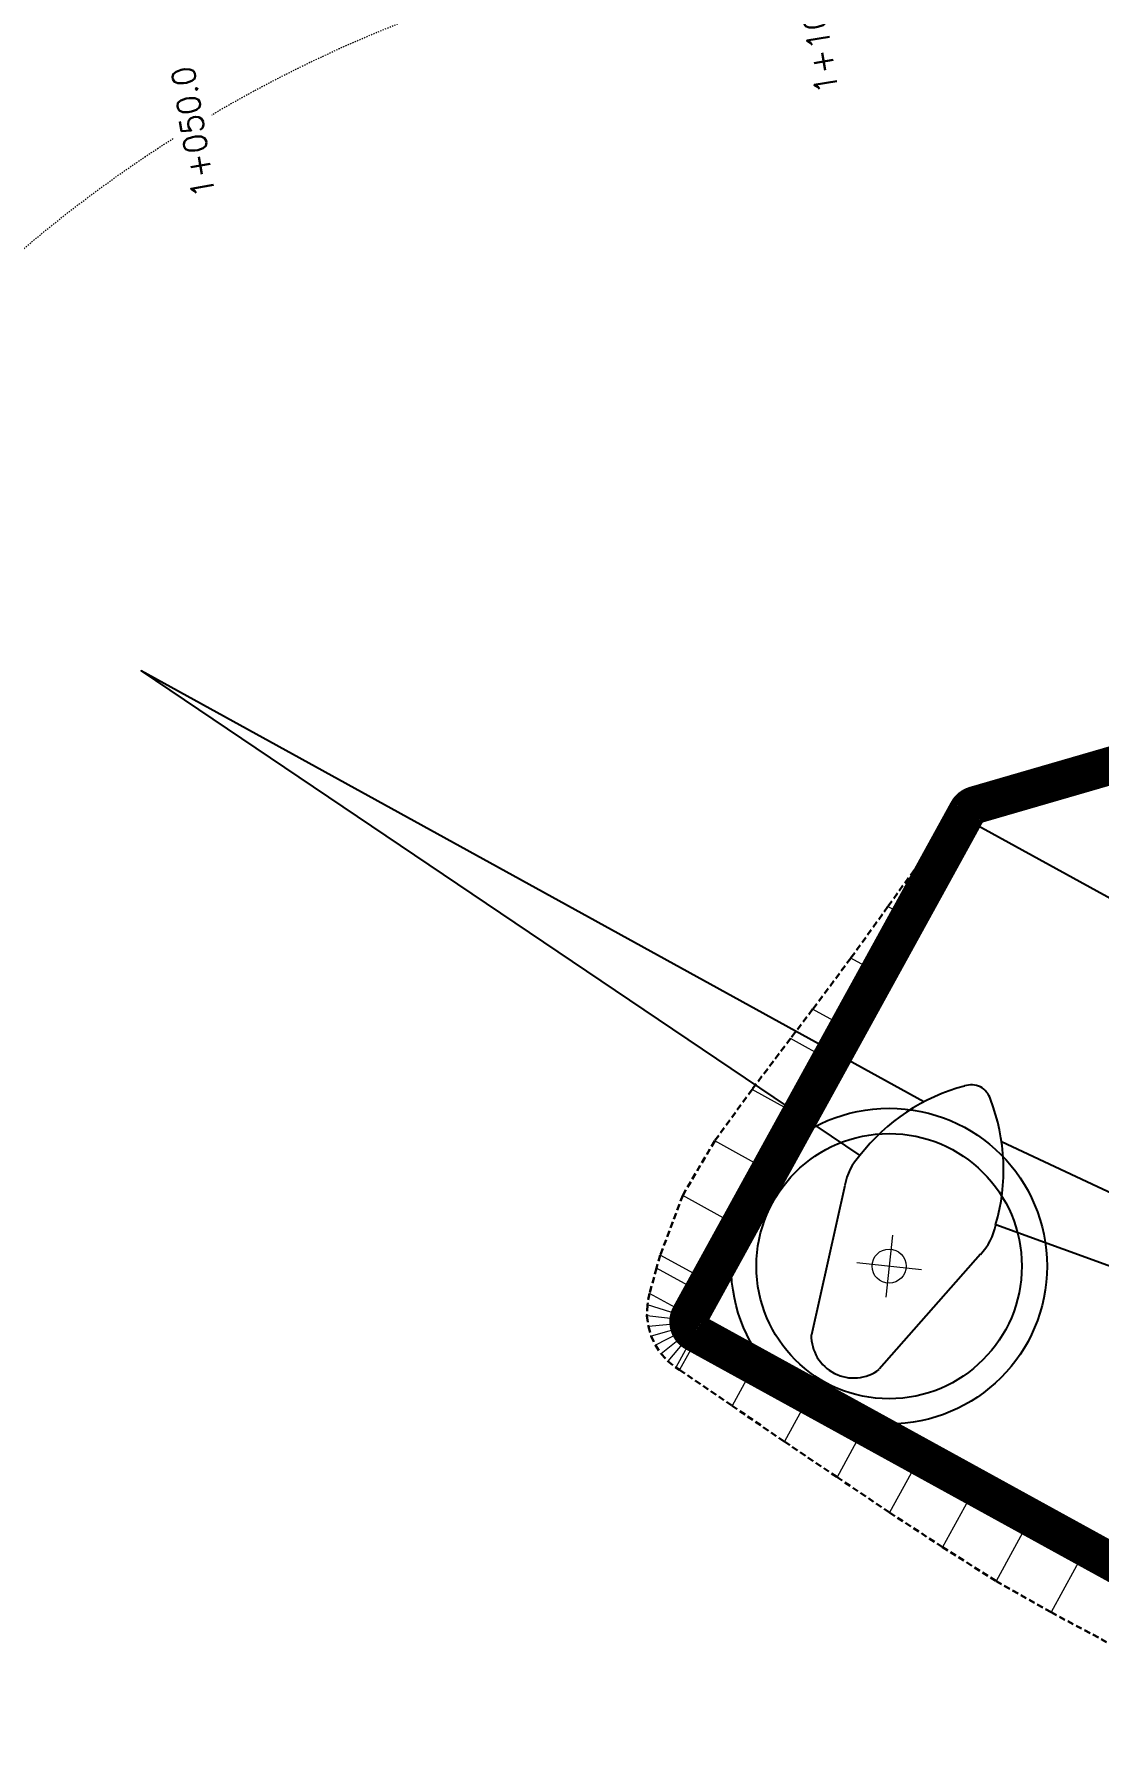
# Model space of a CAD drawing. Header units: metres. Extents: x 544752 to 548977, y 1840603 to 1844608.
# Drawn here: x 548255.7 to 548340, y 1841579.4 to 1841714.5 of the extents above; entities that cross this region are included whole.
import ezdxf

# ---------------------------------------------------------------- set-up
doc = ezdxf.new("R2010")
doc.units = ezdxf.units.M
doc.header["$MEASUREMENT"] = 0
doc.linetypes.add('ACAD_ISO02W100', pattern=[15, 12, -3])
doc.linetypes.add('Anordnung Grundriss$0$GESTRICHELT', pattern=[0.75, 0.5, -0.25])
doc.layers.add('Anordnung Grundriss$0$FBC-Windkraftstandort', color=7, linetype='Continuous')
doc.layers.add('C-ROAD', color=7, linetype='Continuous')
for name, color, linetype, lineweight in [('C-ROAD-CORR', 5, 'Continuous', 0), ('C-ROAD-MARK', 212, 'Continuous', 0), ('C-ROAD-SAMP-TEXT', 11, 'Continuous', 0), ('C-ROAD-STAN', 11, 'Continuous', 0), ('Line5', 5, 'Continuous', 13), ('Line7', 7, 'Continuous', 20), ('Đường', 5, 'ACAD_ISO02W100', 5)]:
    doc.layers.add(name, color=color, linetype=linetype, lineweight=lineweight)

# ---------------------------------------------------------------- blocks, each defined once
blk = doc.blocks.new('TB')
at = {"layer": 'Anordnung Grundriss$0$FBC-Windkraftstandort', "color": 1, "ltscale": 0.2}
for points in [[(-10.82, 8.26), (15.12, 74.06), (-4.2, 8.21)], [(-1.79, 7.15), (7.8, -0.26)], [(-13.55, 1.93), (-43.7, -62.06), (-8.99, -2.86)], [(-6.56, -3.89), (5.41, -5.8)]]:
    blk.add_lwpolyline(points, dxfattribs=at)
for radius in [12.5, 10.5]:
    blk.add_circle((-0.4, 0), radius, dxfattribs=at)
for centre, radius, start, end in [((-7.62, -6.81), 15.4, 77.1765, 114.8722), ((-4.73, 3.7), 4.54, 49.5307, 83.3267), ((-13.57, 5.69), 1.57, 109.7536, 203.5071), ((-0.39, 9.92), 15.4, 198.3885, 236.0841), ((5.26, -2.45), 3.36, 272.6116, 40.6491), ((-6.07, 0.61), 4.54, 229.934, 263.7299)]:
    blk.add_arc(centre, radius, start, end, dxfattribs=at)
at = {"layer": 'Defpoints', "color": 5, "linetype": 'Anordnung Grundriss$0$GESTRICHELT', "lineweight": 5, "ltscale": 0.2}
blk.add_circle((-0.4, 0), 105.73, dxfattribs=at)
at = {"layer": 'Line7', "color": 4, "lineweight": 5}
for p, q in [((-0.52, -2.57), (-0.29, 2.57)), ((-2.87, 0.11), (2.06, -0.11))]:
    blk.add_line(p, q, dxfattribs=at)
at = {"layer": 'Line7', "color": 1}
blk.add_circle((-0.4, 0), 1.35, dxfattribs=at)
blk = doc.blocks.new('FREFEWRFERWF')
at = {"layer": 'Line5', "color": 5}
for p, q in [((-12.76, -0.82), (-14.44, 70.21)), ((-7.21, -0.68), (-8.89, 70.34)), ((-1.67, -0.55), (-3.35, 70.47)), ((-14.24, 0.57), (-11.33, 0.64)), ((-8.7, 0.7), (-5.79, 0.77)), ((-3.36, -0.08), (0, 0)), ((-3.16, 0.83), (-0.25, 0.9)), ((-14.45, -0.34), (-11.09, -0.26)), ((-8.91, -0.21), (-5.54, -0.13))]:
    blk.add_line(p, q, dxfattribs=at)
at = {"layer": 'Line5', "color": 5, "flags": 128}
for points in [[(-14.86, 69.09), (-14.81, 69.18), (-14.74, 69.28), (-14.67, 69.36), (-14.59, 69.44), (-14.5, 69.5), (-14.4, 69.56), (-14.3, 69.61), (-14.19, 69.65), (-14.08, 69.68)], [(-14.08, 69.68), (-14.07, 69.68), (-14.05, 69.68), (-14.03, 69.67), (-14.02, 69.67), (-14, 69.65), (-13.99, 69.64), (-13.98, 69.63), (-13.98, 69.61), (-13.98, 69.59)], [(-13.98, 69.59), (-13.51, 61.84), (-13.08, 54.08), (-12.69, 46.32), (-12.33, 38.56), (-12.01, 30.8), (-11.73, 23.04), (-11.48, 15.27), (-11.26, 7.5), (-11.09, -0.26)], [(-9.32, 69.22), (-9.27, 69.32), (-9.2, 69.41), (-9.13, 69.49), (-9.04, 69.57), (-8.95, 69.64), (-8.86, 69.69), (-8.76, 69.74), (-8.65, 69.78), (-8.54, 69.81)], [(-8.54, 69.81), (-8.52, 69.81), (-8.51, 69.81), (-8.49, 69.8), (-8.47, 69.8), (-8.46, 69.79), (-8.45, 69.77), (-8.44, 69.76), (-8.44, 69.74), (-8.43, 69.72)], [(-8.43, 69.72), (-7.97, 61.97), (-7.54, 54.21), (-7.15, 46.45), (-6.79, 38.69), (-6.47, 30.93), (-6.18, 23.17), (-5.93, 15.4), (-5.72, 7.64), (-5.54, -0.13)], [(-3.78, 69.35), (-3.72, 69.45), (-3.66, 69.54), (-3.58, 69.62), (-3.5, 69.7), (-3.41, 69.77), (-3.31, 69.83), (-3.21, 69.87), (-3.11, 69.91), (-3, 69.94)], [(-3, 69.94), (-2.98, 69.94), (-2.96, 69.94), (-2.95, 69.94), (-2.93, 69.93), (-2.92, 69.92), (-2.91, 69.9), (-2.9, 69.89), (-2.89, 69.87), (-2.89, 69.86)], [(-2.89, 69.86), (-2.43, 62.1), (-2, 54.34), (-1.6, 46.58), (-1.25, 38.82), (-0.93, 31.06), (-0.64, 23.3), (-0.39, 15.53), (-0.18, 7.77), (0, 0)], [(-14.87, 69.05), (-14.9, 62.45), (-14.95, 55.86), (-15.03, 49.26), (-15.12, 42.67), (-15.24, 36.07), (-15.39, 29.48), (-15.56, 22.88), (-15.75, 16.29), (-15.96, 9.7)], [(-14.87, 69.05), (-14.87, 69.05), (-14.87, 69.06), (-14.87, 69.06), (-14.87, 69.07), (-14.87, 69.07), (-14.87, 69.07), (-14.87, 69.08), (-14.87, 69.08), (-14.86, 69.09)], [(-9.33, 69.18), (-9.36, 62.58), (-9.41, 55.99), (-9.48, 49.39), (-9.58, 42.8), (-9.7, 36.2), (-9.85, 29.61), (-10.01, 23.01), (-10.2, 16.42), (-10.42, 9.83)], [(-9.33, 69.18), (-9.33, 69.18), (-9.33, 69.19), (-9.33, 69.19), (-9.33, 69.2), (-9.33, 69.2), (-9.33, 69.21), (-9.33, 69.21), (-9.32, 69.21), (-9.32, 69.22)], [(-3.79, 69.31), (-3.82, 62.71), (-3.87, 56.12), (-3.94, 49.52), (-4.04, 42.93), (-4.16, 36.33), (-4.3, 29.74), (-4.47, 23.14), (-4.66, 16.55), (-4.87, 9.96)], [(-3.79, 69.31), (-3.79, 69.31), (-3.79, 69.32), (-3.79, 69.32), (-3.79, 69.33), (-3.78, 69.33), (-3.78, 69.34), (-3.78, 69.34), (-3.78, 69.35), (-3.78, 69.35)], [(-10.4, 9.69), (-10.4, 9.7), (-10.41, 9.72), (-10.41, 9.73), (-10.41, 9.75), (-10.41, 9.76), (-10.42, 9.78), (-10.42, 9.8), (-10.42, 9.81), (-10.42, 9.83)], [(-4.86, 9.82), (-4.86, 9.83), (-4.86, 9.85), (-4.87, 9.86), (-4.87, 9.88), (-4.87, 9.9), (-4.87, 9.91), (-4.87, 9.93), (-4.87, 9.94), (-4.87, 9.96)], [(-4.86, 9.82), (-4.51, 8.85), (-4.21, 7.88), (-3.94, 6.89), (-3.72, 5.9), (-3.53, 4.9), (-3.38, 3.89), (-3.26, 2.87), (-3.19, 1.85), (-3.16, 0.83)], [(-4.86, 9.82), (-4.56, 8.74), (-4.29, 7.66), (-4.06, 6.57), (-3.86, 5.47), (-3.69, 4.37), (-3.56, 3.26), (-3.46, 2.15), (-3.39, 1.04), (-3.36, -0.08)], [(-15.94, 9.55), (-15.95, 9.57), (-15.95, 9.59), (-15.95, 9.6), (-15.96, 9.62), (-15.96, 9.63), (-15.96, 9.65), (-15.96, 9.67), (-15.96, 9.68), (-15.96, 9.7)], [(-15.94, 9.55), (-15.6, 8.59), (-15.3, 7.62), (-15.03, 6.63), (-14.8, 5.64), (-14.61, 4.63), (-14.46, 3.63), (-14.35, 2.61), (-14.28, 1.59), (-14.24, 0.57)], [(-15.94, 9.55), (-15.64, 8.48), (-15.38, 7.4), (-15.14, 6.31), (-14.95, 5.21), (-14.78, 4.11), (-14.65, 3), (-14.55, 1.89), (-14.48, 0.77), (-14.45, -0.34)], [(-10.4, 9.69), (-10.06, 8.72), (-9.75, 7.75), (-9.49, 6.76), (-9.26, 5.77), (-9.07, 4.77), (-8.92, 3.76), (-8.81, 2.74), (-8.73, 1.72), (-8.7, 0.7)], [(-10.4, 9.69), (-10.1, 8.61), (-9.83, 7.53), (-9.6, 6.44), (-9.4, 5.34), (-9.24, 4.24), (-9.1, 3.13), (-9, 2.02), (-8.94, 0.9), (-8.91, -0.21)]]:
    blk.add_lwpolyline(points, dxfattribs=at)
at = {"layer": 'Line7', "color": 7}
for p, q in [((-10.41, 9.76), (-10.41, 9.76)), ((-10.41, 9.76), (-10.41, 9.76)), ((-10.41, 9.76), (-10.41, 9.76)), ((-5.78, 9.87), (-5.78, 9.87)), ((-5.78, 9.87), (-5.78, 9.87)), ((-5.78, 9.87), (-5.78, 9.87)), ((-4.87, 9.89), (-4.87, 9.89)), ((-4.87, 9.89), (-4.87, 9.89)), ((-4.87, 9.89), (-4.87, 9.89)), ((-0.24, 10), (-0.24, 10)), ((-0.24, 10), (-0.24, 10)), ((-0.24, 10), (-0.24, 10)), ((-15.96, 9.63), (-15.96, 9.63)), ((-15.96, 9.63), (-15.96, 9.63)), ((-15.96, 9.63), (-15.96, 9.63)), ((-11.32, 9.73), (-11.32, 9.73)), ((-11.32, 9.73), (-11.32, 9.73)), ((-11.32, 9.73), (-11.32, 9.73))]:
    blk.add_line(p, q, dxfattribs=at)
blk = doc.blocks.new('RFEWF34RF')
blk.add_lwpolyline([(467558.37, 1441381.47), (467628.37, 1441381.47), (467628.37, 1441366.47), (467558.37, 1441366.47)], close=True)
at = {"xscale": 0.9, "yscale": 0.9714285714285716, "zscale": 0.9714285714285716, "rotation": 268.6444939923905}
blk.add_blockref('FREFEWRFERWF', (467559.27, 1441366.93), dxfattribs=at)
blk = doc.blocks.new('GFERFERF')
blk.add_lwpolyline([(467513.37, 1441358.47), (467628.37, 1441358.47), (467628.37, 1441366.47), (467513.37, 1441366.47)], close=True)
blk = doc.blocks.new('VƯERFEWRFER')
blk.add_lwpolyline([(467558.37, 1441403.47), (467513.37, 1441403.47), (467513.37, 1441358.47), (467558.37, 1441358.47)], close=True)
blk = doc.blocks.new('fcwdăed')
at = {"xscale": -1, "rotation": 19.89216182940478}
for name, p in [('GFERFERF', (1396356.81, 242240.54, -3.32)), ('VƯERFEWRFER', (1396369.4, 242205.74, -3.32)), ('RFEWF34RF', (1396367.36, 242211.39, -3.32))]:
    blk.add_blockref(name, p, dxfattribs=at)
blk = doc.blocks.new('STA')
blk.add_circle((0, 0), 0.036)
blk = doc.blocks.new('PI')
h = blk.add_hatch(color=256)
h.dxf.hatch_style = 1
h.paths.add_polyline_path([(0.011, 0, 1), (-0.011, 0, 1)])
at = {"xscale": 0.3048, "yscale": 0.3048, "zscale": 0.3048}
blk.add_blockref('STA', (0, 0), dxfattribs=at)

msp = doc.modelspace()

# ---------------------------------------------------------------- linework, layer by layer
at = {"layer": 'C-ROAD', "color": 3, "linetype": 'Continuous', "lineweight": 13}
for p, q in [((548329.8, 1841653.34), (548329.6, 1841652.98)), ((548330.2, 1841653.46), (548329.8, 1841653.34)), ((548307.63, 1841613.04), (548307.15, 1841612.16)), ((548307.15, 1841612.16), (548308.03, 1841611.68))]:
    msp.add_line(p, q, dxfattribs=at)
at = {"layer": 'C-ROAD', "color": 1, "linetype": 'ACAD_ISO02W100', "lineweight": 60, "ltscale": 0.1, "const_width": 3, "flags": 128}
for points in [[(548347.21, 1841658.4), (548330.2, 1841653.46)], [(548329.6, 1841652.98), (548318.75, 1841633.25)], [(548318.75, 1841633.25), (548307.63, 1841613.04)], [(548308.03, 1841611.68), (548347.46, 1841589.99)]]:
    msp.add_lwpolyline(points, dxfattribs=at)
at = {"layer": 'C-ROAD', "color": 1, "linetype": 'ACAD_ISO02W100', "lineweight": -3, "ltscale": 0.1, "const_width": 3, "flags": 128}
for points in [[(548330.2, 1841653.46, 0.198912), (548329.6, 1841652.98)], [(548307.63, 1841613.04, 0.414214), (548308.03, 1841611.68)]]:
    msp.add_lwpolyline(points, format="xyb", dxfattribs=at)
at = {"layer": 'C-ROAD-CORR', "color": 160, "linetype": 'Continuous'}
for p, q in [((548339.38, 1841656.12, 526.07), (548339.38, 1841656.15, 526.1)), ((548339.38, 1841656.12, 526.07), (548339.38, 1841656.15, 526.1)), ((548339.38, 1841656.12, 526.07), (548339.38, 1841656.15, 526.1)), ((548339.38, 1841656.12, 526.07), (548339.38, 1841656.15, 526.1)), ((548334.58, 1841654.73, 526.14), (548334.51, 1841654.98, 526.4)), ((548334.58, 1841654.73, 526.14), (548334.51, 1841654.98, 526.4)), ((548334.58, 1841654.73, 526.14), (548334.51, 1841654.98, 526.4)), ((548334.58, 1841654.73, 526.14), (548334.51, 1841654.98, 526.4)), ((548329.6, 1841652.98, 526.22), (548329.09, 1841653.26, 526.8)), ((548329.6, 1841652.98, 526.22), (548329.09, 1841653.26, 526.8)), ((548329.6, 1841652.98, 526.22), (548329.09, 1841653.26, 526.8)), ((548329.6, 1841652.98, 526.22), (548329.09, 1841653.26, 526.8)), ((548329.71, 1841653.14, 526.22), (548329.3, 1841653.48, 526.75)), ((548329.71, 1841653.14, 526.22), (548329.3, 1841653.48, 526.75)), ((548329.71, 1841653.14, 526.22), (548329.3, 1841653.48, 526.75)), ((548329.71, 1841653.14, 526.22), (548329.3, 1841653.48, 526.75)), ((548329.82, 1841653.25, 526.21), (548329.49, 1841653.63, 526.72)), ((548329.82, 1841653.25, 526.21), (548329.49, 1841653.63, 526.72)), ((548329.82, 1841653.25, 526.21), (548329.49, 1841653.63, 526.72)), ((548329.82, 1841653.25, 526.21), (548329.49, 1841653.63, 526.72)), ((548329.85, 1841653.28, 526.21), (548329.54, 1841653.67, 526.71)), ((548329.85, 1841653.28, 526.21), (548329.54, 1841653.67, 526.71)), ((548329.85, 1841653.28, 526.21), (548329.54, 1841653.67, 526.71)), ((548329.85, 1841653.28, 526.21), (548329.54, 1841653.67, 526.71)), ((548330.02, 1841653.38, 526.21), (548329.8, 1841653.81, 526.68)), ((548330.02, 1841653.38, 526.21), (548329.8, 1841653.81, 526.68)), ((548330.02, 1841653.38, 526.21), (548329.8, 1841653.81, 526.68)), ((548330.02, 1841653.38, 526.21), (548329.8, 1841653.81, 526.68)), ((548330.2, 1841653.46, 526.21), (548330.07, 1841653.9, 526.67)), ((548330.2, 1841653.46, 526.21), (548330.07, 1841653.9, 526.67)), ((548330.2, 1841653.46, 526.21), (548330.07, 1841653.9, 526.67)), ((548330.2, 1841653.46, 526.21), (548330.07, 1841653.9, 526.67)), ((548327.36, 1841648.91, 526.31), (548326.25, 1841649.52, 527.58)), ((548327.36, 1841648.91, 526.31), (548326.25, 1841649.52, 527.58)), ((548327.36, 1841648.91, 526.31), (548326.25, 1841649.52, 527.58)), ((548327.36, 1841648.91, 526.31), (548326.25, 1841649.52, 527.58)), ((548324.95, 1841644.52, 526.41), (548323.31, 1841645.42, 528.28)), ((548324.95, 1841644.52, 526.41), (548323.31, 1841645.42, 528.28)), ((548324.95, 1841644.52, 526.41), (548323.31, 1841645.42, 528.28)), ((548324.95, 1841644.52, 526.41), (548323.31, 1841645.42, 528.28)), ((548322.54, 1841640.14, 526.51), (548320.37, 1841641.34, 529)), ((548322.54, 1841640.14, 526.51), (548320.37, 1841641.34, 529)), ((548322.54, 1841640.14, 526.51), (548320.37, 1841641.34, 529)), ((548322.54, 1841640.14, 526.51), (548320.37, 1841641.34, 529)), ((548320.13, 1841635.76, 526.61), (548317.35, 1841637.29, 529.79)), ((548320.13, 1841635.76, 526.61), (548317.35, 1841637.29, 529.79)), ((548320.13, 1841635.76, 526.61), (548317.35, 1841637.29, 529.79)), ((548320.13, 1841635.76, 526.61), (548317.35, 1841637.29, 529.79)), ((548318.75, 1841633.25, 526.67), (548315.6, 1841634.98, 530.27)), ((548318.75, 1841633.25, 526.67), (548315.6, 1841634.98, 530.27)), ((548318.75, 1841633.25, 526.67), (548315.6, 1841634.98, 530.27)), ((548318.75, 1841633.25, 526.67), (548315.6, 1841634.98, 530.27)), ((548316.34, 1841628.87, 526.77), (548312.56, 1841630.95, 531.09)), ((548316.34, 1841628.87, 526.77), (548312.56, 1841630.95, 531.09)), ((548316.34, 1841628.87, 526.77), (548312.56, 1841630.95, 531.09)), ((548316.34, 1841628.87, 526.77), (548312.56, 1841630.95, 531.09)), ((548313.93, 1841624.49, 526.87), (548309.6, 1841626.87, 531.82)), ((548313.93, 1841624.49, 526.87), (548309.6, 1841626.87, 531.82)), ((548313.93, 1841624.49, 526.87), (548309.6, 1841626.87, 531.82)), ((548313.93, 1841624.49, 526.87), (548309.6, 1841626.87, 531.82)), ((548311.52, 1841620.11, 526.97), (548307.07, 1841622.56, 532.06)), ((548311.52, 1841620.11, 526.97), (548307.07, 1841622.56, 532.06)), ((548311.52, 1841620.11, 526.97), (548307.07, 1841622.56, 532.06)), ((548311.52, 1841620.11, 526.97), (548307.07, 1841622.56, 532.06)), ((548308.61, 1841614.82, 527.09), (548305, 1841616.81, 531.22)), ((548308.61, 1841614.82, 527.09), (548305, 1841616.81, 531.22)), ((548308.61, 1841614.82, 527.09), (548305, 1841616.81, 531.22)), ((548308.61, 1841614.82, 527.09), (548305, 1841616.81, 531.22)), ((548309.11, 1841615.73, 527.07), (548305.29, 1841617.83, 531.43)), ((548309.11, 1841615.73, 527.07), (548305.29, 1841617.83, 531.43)), ((548309.11, 1841615.73, 527.07), (548305.29, 1841617.83, 531.43)), ((548309.11, 1841615.73, 527.07), (548305.29, 1841617.83, 531.43)), ((548307.63, 1841613.04, 527.13), (548304.44, 1841614.79, 530.78)), ((548307.63, 1841613.04, 527.13), (548304.44, 1841614.79, 530.78)), ((548307.63, 1841613.04, 527.13), (548304.44, 1841614.79, 530.78)), ((548307.63, 1841613.04, 527.13), (548304.44, 1841614.79, 530.78)), ((548307.51, 1841612.66, 527.14), (548304.24, 1841613.03, 530.43)), ((548307.51, 1841612.66, 527.14), (548304.24, 1841613.03, 530.43)), ((548307.51, 1841612.66, 527.14), (548304.24, 1841613.03, 530.43)), ((548307.51, 1841612.66, 527.14), (548304.24, 1841613.03, 530.43)), ((548307.56, 1841612.86, 527.14), (548304.27, 1841613.9, 530.58)), ((548307.56, 1841612.86, 527.14), (548304.27, 1841613.9, 530.58)), ((548307.56, 1841612.86, 527.14), (548304.27, 1841613.9, 530.58)), ((548307.56, 1841612.86, 527.14), (548304.27, 1841613.9, 530.58)), ((548307.51, 1841612.47, 527.14), (548304.35, 1841612.19, 530.32)), ((548307.51, 1841612.47, 527.14), (548304.35, 1841612.19, 530.32)), ((548307.51, 1841612.47, 527.14), (548304.35, 1841612.19, 530.32)), ((548307.51, 1841612.47, 527.14), (548304.35, 1841612.19, 530.32)), ((548307.55, 1841612.27, 527.15), (548304.58, 1841611.41, 530.24)), ((548307.55, 1841612.27, 527.15), (548304.58, 1841611.41, 530.24)), ((548307.55, 1841612.27, 527.15), (548304.58, 1841611.41, 530.24)), ((548307.55, 1841612.27, 527.15), (548304.58, 1841611.41, 530.24)), ((548307.62, 1841612.09, 527.15), (548304.91, 1841610.69, 530.2)), ((548307.62, 1841612.09, 527.15), (548304.91, 1841610.69, 530.2)), ((548307.62, 1841612.09, 527.15), (548304.91, 1841610.69, 530.2)), ((548307.62, 1841612.09, 527.15), (548304.91, 1841610.69, 530.2)), ((548307.73, 1841611.93, 527.15), (548305.36, 1841610.03, 530.19)), ((548307.73, 1841611.93, 527.15), (548305.36, 1841610.03, 530.19)), ((548307.73, 1841611.93, 527.15), (548305.36, 1841610.03, 530.19)), ((548307.73, 1841611.93, 527.15), (548305.36, 1841610.03, 530.19)), ((548307.86, 1841611.79, 527.15), (548305.89, 1841609.44, 530.21)), ((548307.86, 1841611.79, 527.15), (548305.89, 1841609.44, 530.21)), ((548307.86, 1841611.79, 527.15), (548305.89, 1841609.44, 530.21)), ((548307.86, 1841611.79, 527.15), (548305.89, 1841609.44, 530.21)), ((548308.03, 1841611.68, 527.15), (548306.52, 1841608.94, 530.27)), ((548308.03, 1841611.68, 527.15), (548306.52, 1841608.94, 530.27)), ((548308.03, 1841611.68, 527.15), (548306.52, 1841608.94, 530.27)), ((548308.03, 1841611.68, 527.15), (548306.52, 1841608.94, 530.27)), ((548308.34, 1841611.5, 527.15), (548306.82, 1841608.74, 530.31)), ((548308.34, 1841611.5, 527.15), (548306.82, 1841608.74, 530.31)), ((548308.34, 1841611.5, 527.15), (548306.82, 1841608.74, 530.31)), ((548308.34, 1841611.5, 527.15), (548306.82, 1841608.74, 530.31)), ((548312.72, 1841609.1, 527.15), (548310.97, 1841605.91, 530.79)), ((548312.72, 1841609.1, 527.15), (548310.97, 1841605.91, 530.79)), ((548312.72, 1841609.1, 527.15), (548310.97, 1841605.91, 530.79)), ((548312.72, 1841609.1, 527.15), (548310.97, 1841605.91, 530.79)), ((548317.1, 1841606.69, 527.15), (548315.12, 1841603.07, 531.28)), ((548317.1, 1841606.69, 527.15), (548315.12, 1841603.07, 531.28)), ((548317.1, 1841606.69, 527.15), (548315.12, 1841603.07, 531.28)), ((548317.1, 1841606.69, 527.15), (548315.12, 1841603.07, 531.28)), ((548321.48, 1841604.28, 527.15), (548319.28, 1841600.26, 531.73)), ((548321.48, 1841604.28, 527.15), (548319.28, 1841600.26, 531.73)), ((548321.48, 1841604.28, 527.15), (548319.28, 1841600.26, 531.73)), ((548321.48, 1841604.28, 527.15), (548319.28, 1841600.26, 531.73)), ((548325.87, 1841601.87, 527.15), (548323.44, 1841597.45, 532.19)), ((548325.87, 1841601.87, 527.15), (548323.44, 1841597.45, 532.19)), ((548325.87, 1841601.87, 527.15), (548323.44, 1841597.45, 532.19)), ((548325.87, 1841601.87, 527.15), (548323.44, 1841597.45, 532.19)), ((548330.25, 1841599.46, 527.15), (548327.64, 1841594.72, 532.56)), ((548330.25, 1841599.46, 527.15), (548327.64, 1841594.72, 532.56)), ((548330.25, 1841599.46, 527.15), (548327.64, 1841594.72, 532.56)), ((548330.25, 1841599.46, 527.15), (548327.64, 1841594.72, 532.56)), ((548334.63, 1841597.05, 527.15), (548331.87, 1841592.03, 532.88)), ((548334.63, 1841597.05, 527.15), (548331.87, 1841592.03, 532.88)), ((548334.63, 1841597.05, 527.15), (548331.87, 1841592.03, 532.88)), ((548334.63, 1841597.05, 527.15), (548331.87, 1841592.03, 532.88)), ((548339.01, 1841594.64, 527.15), (548336.22, 1841589.56, 532.95)), ((548339.01, 1841594.64, 527.15), (548336.22, 1841589.56, 532.95)), ((548339.01, 1841594.64, 527.15), (548336.22, 1841589.56, 532.95)), ((548339.01, 1841594.64, 527.15), (548336.22, 1841589.56, 532.95))]:
    msp.add_line(p, q, dxfattribs=at)
at = {"layer": 'C-ROAD-CORR', "color": 11, "linetype": 'Anordnung Grundriss$0$GESTRICHELT', "lineweight": 30}
for points in [[(548344, 1841658.17, 525.55), (548339.38, 1841656.15, 526.1), (548334.51, 1841654.98, 526.4), (548330.07, 1841653.9, 526.67), (548329.8, 1841653.81, 526.68), (548329.54, 1841653.67, 526.71), (548329.49, 1841653.63, 526.72), (548329.3, 1841653.48, 526.75), (548329.09, 1841653.26, 526.8), (548326.25, 1841649.52, 527.58), (548323.31, 1841645.42, 528.28), (548320.37, 1841641.34, 529), (548317.35, 1841637.29, 529.79), (548315.6, 1841634.98, 530.27)], [(548344.18, 1841657.52, 526), (548339.38, 1841656.12, 526.07), (548334.58, 1841654.73, 526.14), (548330.2, 1841653.46, 526.21), (548330.02, 1841653.38, 526.21), (548329.85, 1841653.28, 526.21), (548329.82, 1841653.25, 526.21), (548329.71, 1841653.14, 526.22), (548329.6, 1841652.98, 526.22), (548327.36, 1841648.91, 526.31), (548324.95, 1841644.52, 526.41), (548322.54, 1841640.14, 526.51), (548320.13, 1841635.76, 526.61), (548318.75, 1841633.25, 526.67)], [(548315.6, 1841634.98, 530.27), (548312.56, 1841630.95, 531.09), (548309.6, 1841626.87, 531.82), (548307.07, 1841622.56, 532.06), (548305.29, 1841617.83, 531.43), (548305, 1841616.81, 531.22), (548304.44, 1841614.79, 530.78), (548304.27, 1841613.9, 530.58), (548304.24, 1841613.03, 530.43), (548304.35, 1841612.19, 530.32), (548304.58, 1841611.41, 530.24), (548304.91, 1841610.69, 530.2), (548305.36, 1841610.03, 530.19), (548305.89, 1841609.44, 530.21), (548306.52, 1841608.94, 530.27), (548306.82, 1841608.74, 530.31), (548310.97, 1841605.91, 530.79), (548315.12, 1841603.07, 531.28), (548319.28, 1841600.26, 531.73), (548323.44, 1841597.45, 532.19), (548327.64, 1841594.72, 532.56), (548331.87, 1841592.03, 532.88), (548336.22, 1841589.56, 532.95), (548340.62, 1841587.2, 532.89)], [(548318.75, 1841633.25, 526.67), (548316.34, 1841628.87, 526.77), (548313.93, 1841624.49, 526.87), (548311.52, 1841620.11, 526.97), (548309.11, 1841615.73, 527.07), (548308.61, 1841614.82, 527.09), (548307.63, 1841613.04, 527.13), (548307.56, 1841612.86, 527.14), (548307.51, 1841612.66, 527.14), (548307.51, 1841612.47, 527.14), (548307.55, 1841612.27, 527.15), (548307.62, 1841612.09, 527.15), (548307.73, 1841611.93, 527.15), (548307.86, 1841611.79, 527.15), (548308.03, 1841611.68, 527.15), (548308.34, 1841611.5, 527.15), (548312.72, 1841609.1, 527.15), (548317.1, 1841606.69, 527.15), (548321.48, 1841604.28, 527.15), (548325.87, 1841601.87, 527.15), (548330.25, 1841599.46, 527.15), (548334.63, 1841597.05, 527.15), (548339.01, 1841594.64, 527.15), (548343.39, 1841592.23, 527.15)]]:
    msp.add_polyline3d(points, dxfattribs=at)
at = {"layer": 'C-ROAD-CORR', "color": 1, "linetype": 'Anordnung Grundriss$0$GESTRICHELT', "lineweight": 30}
for points in [[(548339.38, 1841656.15, 526.1), (548334.51, 1841654.98, 526.4), (548330.07, 1841653.9, 526.67), (548329.8, 1841653.81, 526.68), (548329.54, 1841653.67, 526.71), (548329.49, 1841653.63, 526.72), (548329.3, 1841653.48, 526.75), (548329.09, 1841653.26, 526.8), (548326.25, 1841649.52, 527.58), (548323.31, 1841645.42, 528.28), (548320.37, 1841641.34, 529), (548317.35, 1841637.29, 529.79), (548315.6, 1841634.98, 530.27)], [(548339.38, 1841656.12, 526.07), (548334.58, 1841654.73, 526.14), (548330.2, 1841653.46, 526.21), (548330.02, 1841653.38, 526.21), (548329.85, 1841653.28, 526.21), (548329.82, 1841653.25, 526.21), (548329.71, 1841653.14, 526.22), (548329.6, 1841652.98, 526.22), (548327.36, 1841648.91, 526.31), (548324.95, 1841644.52, 526.41), (548322.54, 1841640.14, 526.51), (548320.13, 1841635.76, 526.61), (548318.75, 1841633.25, 526.67)], [(548315.6, 1841634.98, 530.27), (548312.56, 1841630.95, 531.09), (548309.6, 1841626.87, 531.82), (548307.07, 1841622.56, 532.06), (548305.29, 1841617.83, 531.43), (548305, 1841616.81, 531.22), (548304.44, 1841614.79, 530.78), (548304.27, 1841613.9, 530.58), (548304.24, 1841613.03, 530.43), (548304.35, 1841612.19, 530.32), (548304.58, 1841611.41, 530.24), (548304.91, 1841610.69, 530.2), (548305.36, 1841610.03, 530.19), (548305.89, 1841609.44, 530.21), (548306.52, 1841608.94, 530.27), (548306.82, 1841608.74, 530.31), (548310.97, 1841605.91, 530.79), (548315.12, 1841603.07, 531.28), (548319.28, 1841600.26, 531.73), (548323.44, 1841597.45, 532.19), (548327.64, 1841594.72, 532.56), (548331.87, 1841592.03, 532.88), (548336.22, 1841589.56, 532.95), (548340.62, 1841587.2, 532.89)], [(548318.75, 1841633.25, 526.67), (548316.34, 1841628.87, 526.77), (548313.93, 1841624.49, 526.87), (548311.52, 1841620.11, 526.97), (548309.11, 1841615.73, 527.07), (548308.61, 1841614.82, 527.09), (548307.63, 1841613.04, 527.13), (548307.56, 1841612.86, 527.14), (548307.51, 1841612.66, 527.14), (548307.51, 1841612.47, 527.14), (548307.55, 1841612.27, 527.15), (548307.62, 1841612.09, 527.15), (548307.73, 1841611.93, 527.15), (548307.86, 1841611.79, 527.15), (548308.03, 1841611.68, 527.15), (548308.34, 1841611.5, 527.15), (548312.72, 1841609.1, 527.15), (548317.1, 1841606.69, 527.15), (548321.48, 1841604.28, 527.15), (548325.87, 1841601.87, 527.15), (548330.25, 1841599.46, 527.15), (548334.63, 1841597.05, 527.15), (548339.01, 1841594.64, 527.15), (548343.39, 1841592.23, 527.15)]]:
    msp.add_polyline3d(points, dxfattribs=at)
at = {"layer": 'C-ROAD-MARK', "color": 212, "linetype": 'Continuous', "lineweight": -3}
for p, q in [((548318.54, 1841633.04), (548318.96, 1841633.46)), ((548318.54, 1841633.46), (548318.96, 1841633.04))]:
    msp.add_line(p, q, dxfattribs=at)
msp.add_circle((548318.75, 1841633.25), 0.15, dxfattribs=at)

# ---------------------------------------------------------------- block references
at = {"rotation": 221.2987453902089}
msp.add_blockref('fcwdăed', (-50734.41, 3230090.54, 1000002.32), dxfattribs=at)
at = {"layer": 'C-ROAD-STAN', "color": 3, "linetype": 'Continuous', "lineweight": -3, "xscale": 45.56286554269575, "yscale": 45.56286554269575, "zscale": 45.56286554269575, "rotation": 334.5}
for p in [(548329.8, 1841653.34), (548307.15, 1841612.16)]:
    msp.add_blockref('PI', p, dxfattribs=at)
at = {"layer": 'Đường', "rotation": 266.3846004701915}
msp.add_blockref('TB', (548323.38, 1841616.56), dxfattribs=at)

# ---------------------------------------------------------------- next in the draw order: texts
at = {"layer": 'C-ROAD-SAMP-TEXT', "color": 1, "linetype": 'Continuous', "lineweight": -3, "char_height": 1.8, "attachment_point": 5, "rotation": 99.4653, "bg_fill": 3, "box_fill_scale": 1.416667, "bg_fill_color": 256, "bg_fill_true_color": 13158600, "bg_fill_transparency": 0}
for s, insert, width in [('{\\Fsimplex.shx|c0;1+100.0}', (548317.65, 1841714.96), 10.5617), ('{\\Fsimplex.shx|c0;1+050.0}', (548268.33, 1841706.74), 10.908)]:
    msp.add_mtext(s, dxfattribs=dict(at, insert=insert, width=width))

doc.saveas('drawing.dxf')
